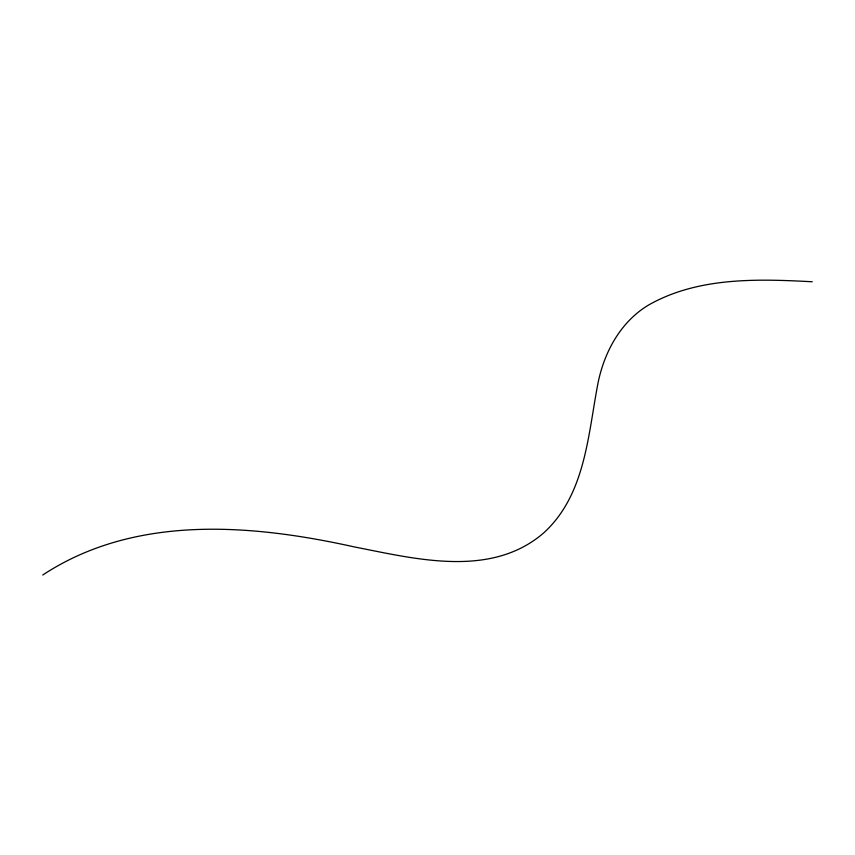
<?xml version="1.0" encoding="UTF-8"?>
<svg xmlns="http://www.w3.org/2000/svg" width="855" height="855" viewBox="0 0 855 855"><rect width="100%" height="100%" fill="white"/><g stroke="black" fill="none" stroke-linecap="round" stroke-linejoin="round"><path stroke-width="1.28" d="M42.75 574.998C135.282 514.165 251.691 524.126 354.654 546.986C416.043 558.988 491.176 578.44 543.865 532.772C585.718 494.425 587.994 434.329 598.158 382.324C604.571 351.469 620.89 321.608 648.55 305.053C697.937 276.945 757.338 278.826 812.25 281.765"/></g></svg>
